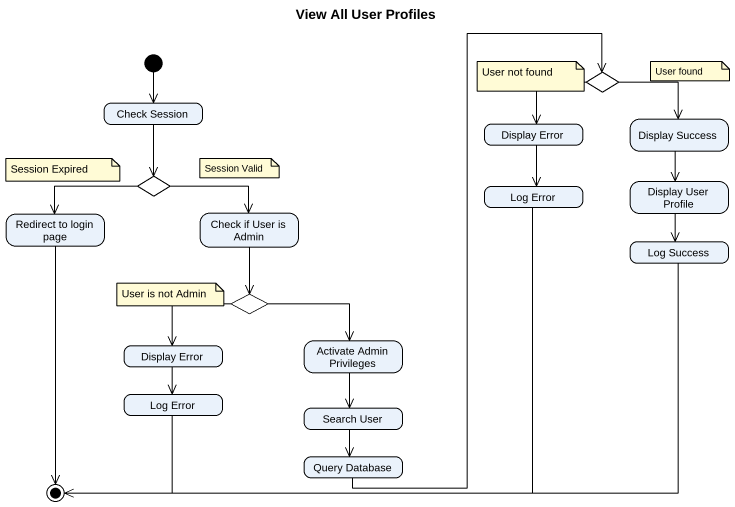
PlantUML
@startuml
title View All User Profiles
hide empty description
state choice1 <<choice>>
state "Check Session" as Check_Session
state "Display Error" as Display_Error
state "Display Success" as Display_Success
state "Redirect to login page" as Redirect_to_login_page
state choice2 <<choice>>
state "Check if User is Admin" as Check_if_User_is_Admin
state "Log Error" as Log_Error
state "Display User Profile" as Display_User_Profile
state "Log Success" as Log_Success
state choice3 <<choice>>
state "Display Error" as Display_Error_2
state "Activate Admin Privileges" as Activate_Admin_Privileges
state "Log Error" as Log_Error_2
state "Search User" as Search_User
state "Query Database" as Query_Database
[*] --> Check_Session
choice1 --> Display_Error
choice1 --> Display_Success
Check_Session --> choice2
Display_Error --> Log_Error
Display_Success --> Display_User_Profile
choice2 -left-> Redirect_to_login_page
choice2 -right-> Check_if_User_is_Admin
Check_if_User_is_Admin --> choice3
Display_User_Profile --> Log_Success
choice3 --> Display_Error_2
choice3 -right-> Activate_Admin_Privileges
Display_Error_2 --> Log_Error_2
Activate_Admin_Privileges --> Search_User
Search_User --> Query_Database
Query_Database -up-> choice1
Redirect_to_login_page --> [*]
Log_Error --> [*]
Log_Success -left-> [*]
Log_Error_2 --> [*]
note as N1
  User not found
end note
note as N2
  User found
end note
note as N3
  Session Expired
end note
note as N4
  Session Valid
end note
note as N5
  User is not Admin
end note
@enduml
